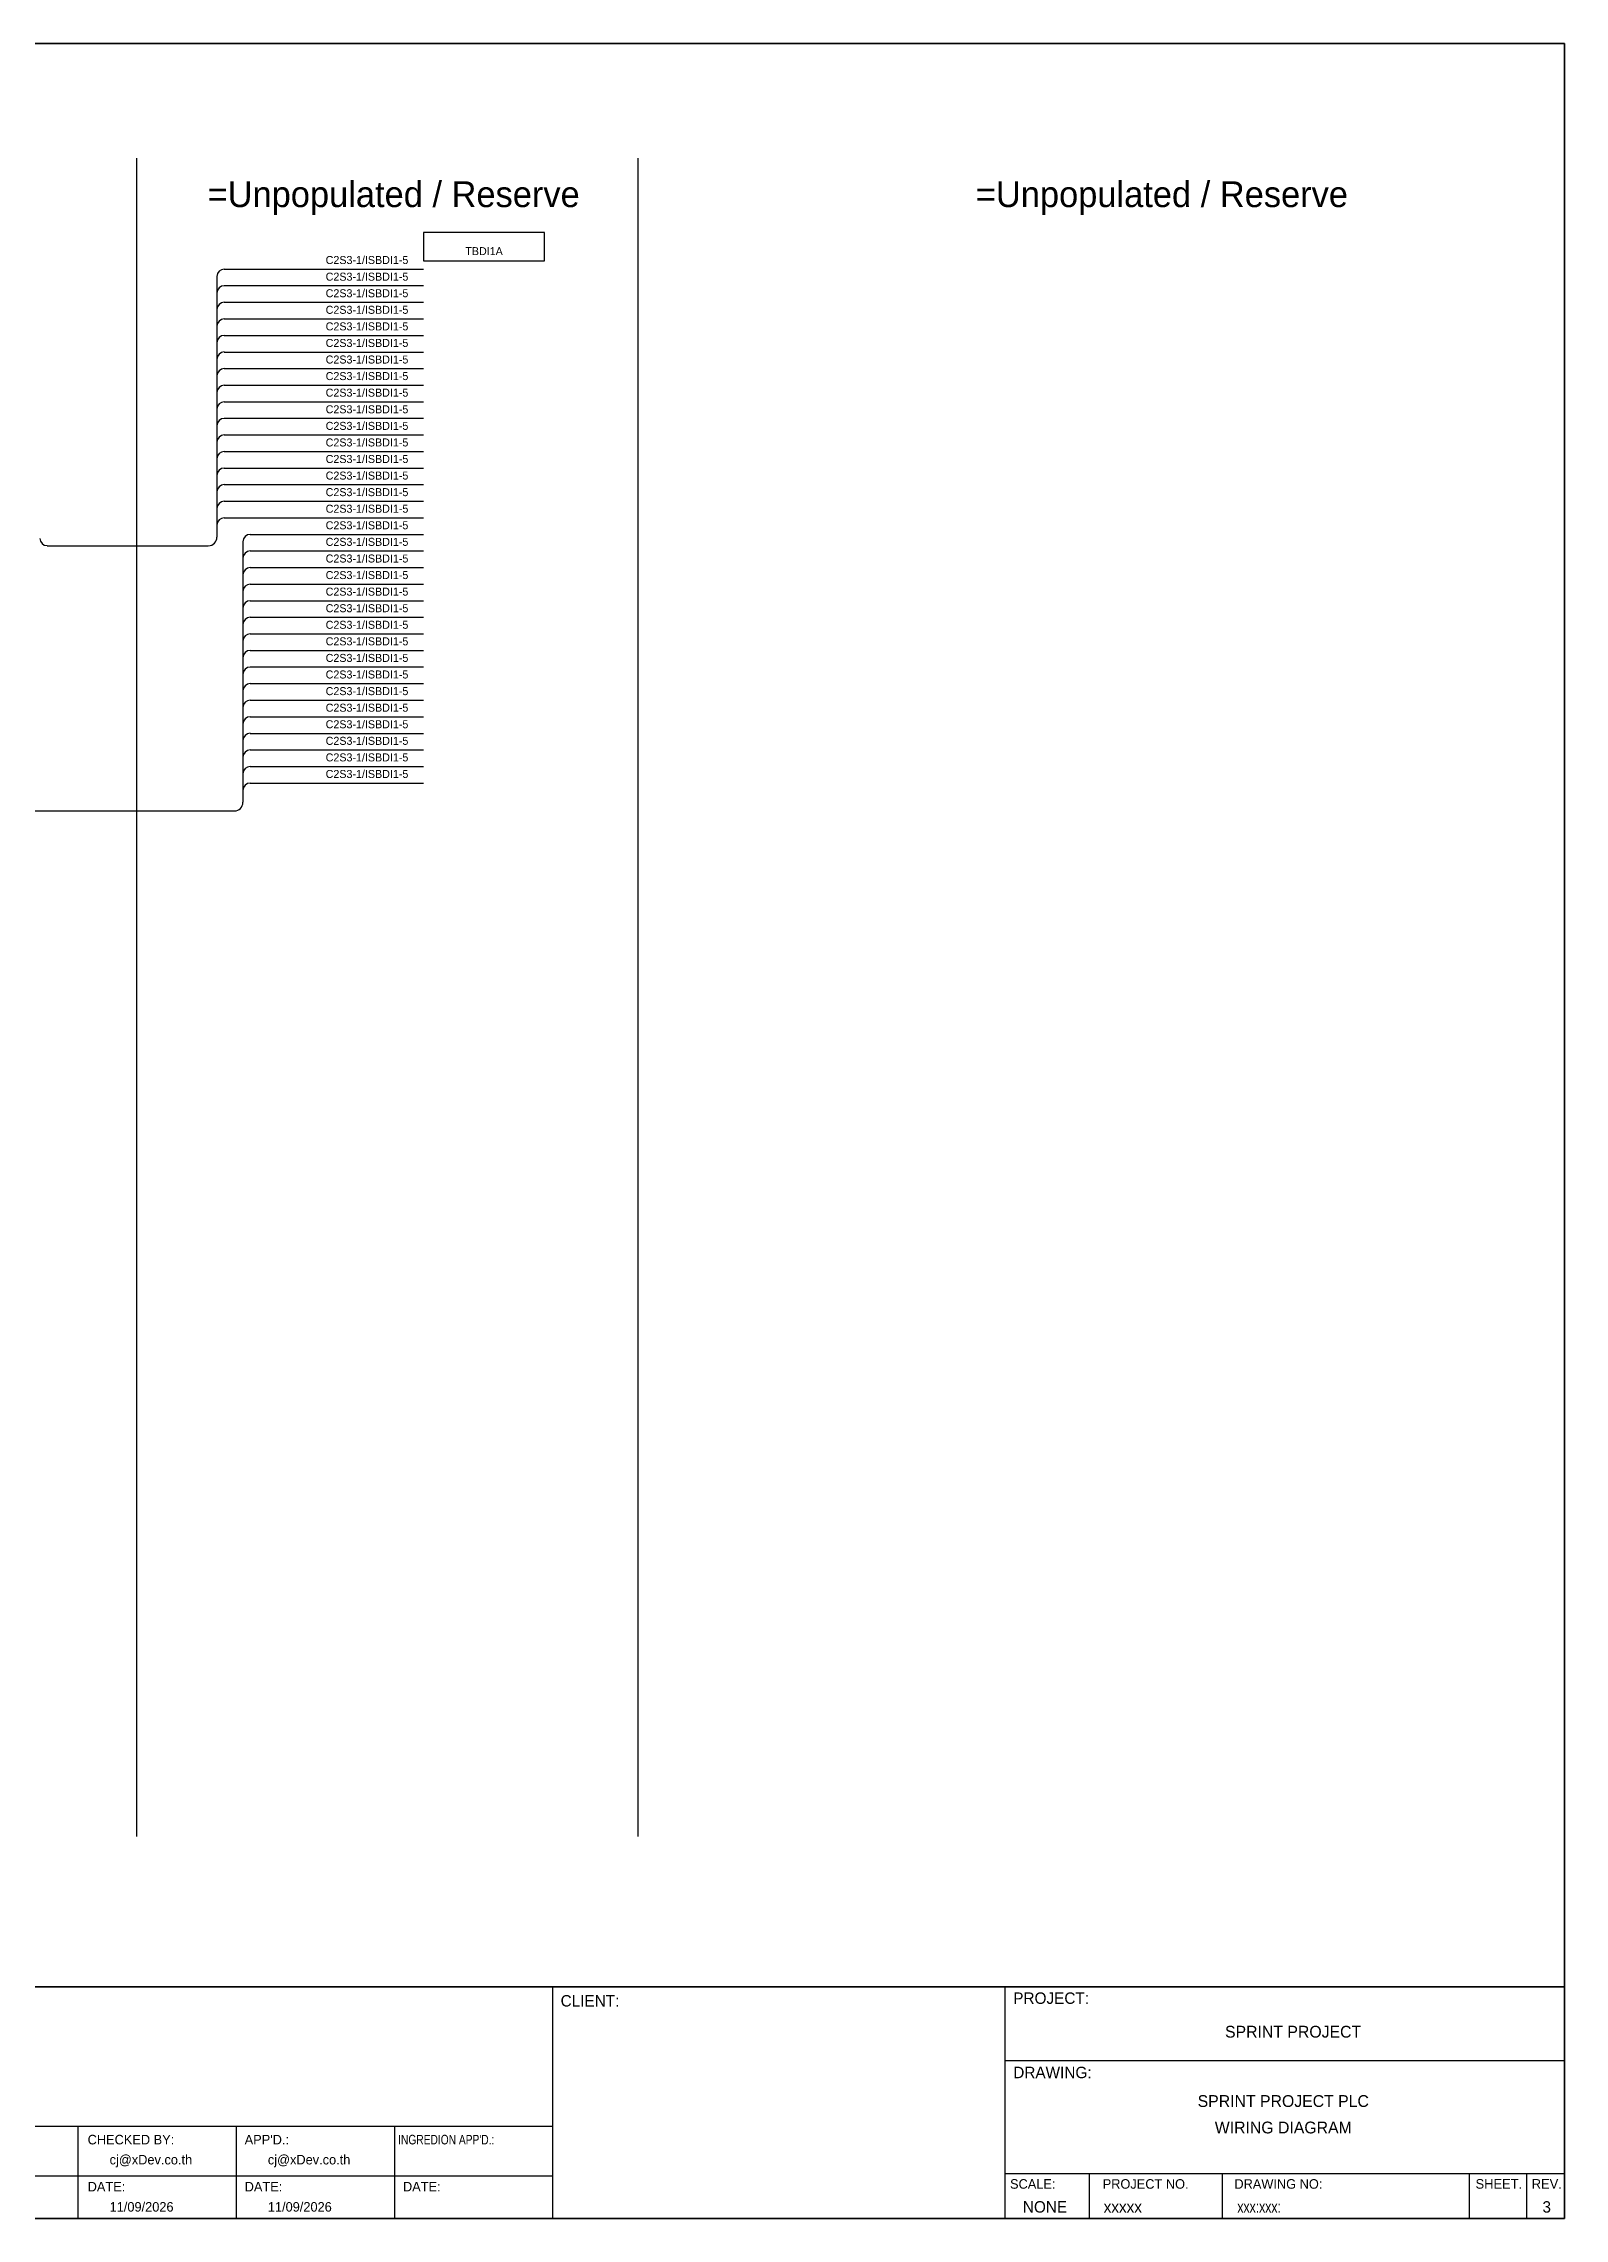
# Model space of a CAD drawing. Header units: metres. Extents: x 0 to 20667, y -39055 to 2704.
# Drawn here: x 14582 to 16473, y -27038 to -24334 of the extents above; entities that cross this region are included whole.
import ezdxf
from ezdxf.enums import TextEntityAlignment as Align

# ---------------------------------------------------------------- set-up
doc = ezdxf.new("R2010")
doc.units = ezdxf.units.M

msp = doc.modelspace()

# ---------------------------------------------------------------- linework, layer by layer
at = {"color": 4}
for p, q in [((15882.2, -26981.8), (15882.2, -27037.9)), ((16047.5, -26981.8), (16047.5, -27037.9))]:
    msp.add_line(p, q, dxfattribs=at)
at = {"color": 4, "ltscale": 0.5}
for p, q in [((16354.6, -26981.8), (16354.6, -27037.9)), ((16354.6, -26981.8), (16354.6, -27037.9)), ((16425.8, -26981.8), (16425.8, -27037.9)), ((16425.8, -26981.8), (16425.8, -27037.9))]:
    msp.add_line(p, q, dxfattribs=at)
at = {"color": 4, "ltscale": 25.4}
msp.add_lwpolyline([(15054.8, -24603.9), (15205.1, -24603.9), (15205.1, -24568.7), (15054.8, -24568.7)], close=True, dxfattribs=at)
at = {"layer": 'GT_1', "color": 4}
for p, q in [((15215.7, -27037.9), (15215.7, -26749.8)), ((15778, -27037.9), (15778, -26749.8)), ((15778, -27037.9), (15778, -26749.8)), ((15778, -27037.9), (15778, -26749.8)), ((15215.7, -26923.6), (14428.7, -26923.6)), ((14625.5, -27037.9), (14625.5, -26923.6)), ((14822.2, -27037.9), (14822.2, -26923.6)), ((15019, -27037.9), (15019, -26923.6)), ((15215.7, -26985.1), (14428.7, -26985.1)), ((15778, -26981.8), (16473.2, -26981.8))]:
    msp.add_line(p, q, dxfattribs=at)
at = {"layer": 'HELPPOINT', "color": 4, "lineweight": 35}
for p, q in [((12579.9, -24333.7), (16473.2, -24333.7)), ((12579.9, -24333.7), (16473.2, -24333.7)), ((16473.2, -24333.7), (16473.2, -27037.9)), ((16473.2, -24333.7), (16473.2, -27037.9)), ((16473.2, -27037.9), (12579.9, -27037.9)), ((16473.2, -27037.9), (12579.9, -27037.9))]:
    msp.add_line(p, q, dxfattribs=at)
at = {"layer": 'HELPPOINT', "color": 4}
for p, q in [((15778, -26841.3), (16473.2, -26841.3)), ((15778, -26841.3), (16473.2, -26841.3)), ((15778, -26981.8), (16473.2, -26981.8))]:
    msp.add_line(p, q, dxfattribs=at)
at = {"layer": 'IE-WIRE', "color": 4, "ltscale": 25.4}
for p, q in [((14797.9, -24623.4), (14797.9, -24947.3)), ((14807.1, -24614.2), (15054.8, -24614.2)), ((14807.1, -24614.2), (15054.8, -24614.2)), ((14807.1, -24634.8), (15054.8, -24634.8)), ((14807.1, -24634.8), (15054.8, -24634.8)), ((14807.1, -24655.5), (15054.8, -24655.5)), ((14807.1, -24655.5), (15054.8, -24655.5)), ((14807.1, -24676.1), (15054.8, -24676.1)), ((14807.1, -24676.1), (15054.8, -24676.1)), ((14807.1, -24696.7), (15054.8, -24696.7)), ((14807.1, -24696.7), (15054.8, -24696.7)), ((14807.1, -24717.3), (15054.8, -24717.3)), ((14807.1, -24717.3), (15054.8, -24717.3)), ((14807.1, -24737.9), (15054.8, -24737.9)), ((14807.1, -24737.9), (15054.8, -24737.9)), ((14807.1, -24758.5), (15054.8, -24758.5)), ((14807.1, -24758.5), (15054.8, -24758.5)), ((14807.1, -24779.1), (15054.8, -24779.1)), ((14807.1, -24779.1), (15054.8, -24779.1)), ((14807.1, -24799.7), (15054.8, -24799.7)), ((14807.1, -24799.7), (15054.8, -24799.7)), ((14807.1, -24820.4), (15054.8, -24820.4)), ((14807.1, -24820.4), (15054.8, -24820.4)), ((14807.1, -24841), (15054.8, -24841)), ((14807.1, -24841), (15054.8, -24841)), ((14807.1, -24861.6), (15054.8, -24861.6)), ((14807.1, -24861.6), (15054.8, -24861.6)), ((14807.1, -24882.2), (15054.8, -24882.2)), ((14807.1, -24882.2), (15054.8, -24882.2)), ((14807.1, -24902.8), (15054.8, -24902.8)), ((14807.1, -24902.8), (15054.8, -24902.8)), ((14807.1, -24923.4), (15054.8, -24923.4)), ((14807.1, -24923.4), (15054.8, -24923.4)), ((14830.3, -24953.2), (14830.3, -25277.1)), ((14839.4, -24944), (15054.8, -24944)), ((14839.4, -24944), (15054.8, -24944)), ((14839.4, -24964.6), (15054.8, -24964.6)), ((14839.4, -24964.6), (15054.8, -24964.6)), ((14839.4, -24985.2), (15054.8, -24985.2)), ((14839.4, -24985.2), (15054.8, -24985.2)), ((14839.4, -25005.9), (15054.8, -25005.9)), ((14839.4, -25005.9), (15054.8, -25005.9)), ((14839.4, -25026.5), (15054.8, -25026.5)), ((14839.4, -25026.5), (15054.8, -25026.5)), ((14839.4, -25047.1), (15054.8, -25047.1)), ((14839.4, -25047.1), (15054.8, -25047.1)), ((14839.4, -25067.7), (15054.8, -25067.7)), ((14839.4, -25067.7), (15054.8, -25067.7)), ((14839.4, -25088.3), (15054.8, -25088.3)), ((14839.4, -25088.3), (15054.8, -25088.3)), ((14839.4, -25108.9), (15054.8, -25108.9)), ((14839.4, -25108.9), (15054.8, -25108.9)), ((14839.4, -25129.5), (15054.8, -25129.5)), ((14839.4, -25129.5), (15054.8, -25129.5)), ((14839.4, -25150.1), (15054.8, -25150.1)), ((14839.4, -25150.1), (15054.8, -25150.1)), ((14839.4, -25170.8), (15054.8, -25170.8)), ((14839.4, -25170.8), (15054.8, -25170.8)), ((14839.4, -25191.4), (15054.8, -25191.4)), ((14839.4, -25191.4), (15054.8, -25191.4)), ((14839.4, -25212), (15054.8, -25212)), ((14839.4, -25212), (15054.8, -25212)), ((14839.4, -25232.6), (15054.8, -25232.6)), ((14839.4, -25232.6), (15054.8, -25232.6)), ((14839.4, -25253.2), (15054.8, -25253.2)), ((14839.4, -25253.2), (15054.8, -25253.2))]:
    msp.add_line(p, q, dxfattribs=at)
at = {"layer": 'IE-WIRE', "color": 4}
for p, q in [((14586.8, -24958.1), (14787.2, -24958.1)), ((14553.7, -25287.9), (14819.5, -25287.9))]:
    msp.add_line(p, q, dxfattribs=at)
at = {"layer": 'IE-WIRE', "color": 4, "ltscale": 25.4}
for centre, radius, start, end in [((14807.1, -24623.4), 9.14, 90, 180), ((14807.1, -24644), 9.14, 90, 180), ((14807.1, -24664.6), 9.14, 90, 180), ((14807.1, -24685.2), 9.14, 90, 180), ((14807.1, -24705.8), 9.14, 90, 180), ((14807.1, -24726.4), 9.14, 90, 180), ((14807.1, -24747), 9.14, 90, 180), ((14807.1, -24767.7), 9.14, 90, 180), ((14807.1, -24788.3), 9.14, 90, 180), ((14807.1, -24808.9), 9.14, 90, 180), ((14807.1, -24829.5), 9.14, 90, 180), ((14807.1, -24850.1), 9.14, 90, 180), ((14807.1, -24870.7), 9.14, 90, 180), ((14807.1, -24891.3), 9.14, 90, 180), ((14807.1, -24911.9), 9.14, 90, 180), ((14807.1, -24932.6), 9.14, 90, 180), ((14787.2, -24947.3), 10.8, 270, 0), ((14839.4, -24953.2), 9.14, 90, 180), ((14839.4, -24973.8), 9.14, 90, 180), ((14839.4, -24994.4), 9.14, 90, 180), ((14839.4, -25015), 9.14, 90, 180), ((14839.4, -25035.6), 9.14, 90, 180), ((14839.4, -25056.2), 9.14, 90, 180), ((14839.4, -25076.8), 9.14, 90, 180), ((14839.4, -25097.4), 9.14, 90, 180), ((14839.4, -25118.1), 9.14, 90, 180), ((14839.4, -25138.7), 9.14, 90, 180), ((14839.4, -25159.3), 9.14, 90, 180), ((14839.4, -25179.9), 9.14, 90, 180), ((14839.4, -25200.5), 9.14, 90, 180), ((14839.4, -25221.1), 9.14, 90, 180), ((14839.4, -25241.7), 9.14, 90, 180), ((14839.4, -25262.3), 9.14, 90, 180), ((14819.5, -25277.1), 10.8, 270, 0)]:
    msp.add_arc(centre, radius, start, end, dxfattribs=at)
at = {"layer": 'IE-WIRE', "color": 4}
msp.add_arc((14586.8, -24949.1), 8.96, 180, 270, dxfattribs=at)
at = {"layer": 'MEMBER', "color": 4, "lineweight": 35}
msp.add_line((12579.9, -26749.8), (16473.2, -26749.8), dxfattribs=at)
msp.add_line((12579.9, -26749.8), (16473.2, -26749.8), dxfattribs=at)
at = {"layer": 'MEMBER', "color": 4}
for p, q in [((15778, -26841.3), (16473.2, -26841.3)), ((15778, -26841.3), (16473.2, -26841.3)), ((15778, -26981.8), (16473.2, -26981.8)), ((15778, -26981.8), (16473.2, -26981.8))]:
    msp.add_line(p, q, dxfattribs=at)
at = {"layer": 'x01001-FrameArea'}
for p, q in [((14698.1, -24476.4), (14698.1, -26562.9)), ((15321.2, -24476.4), (15321.2, -26562.9))]:
    msp.add_line(p, q, dxfattribs=at)

# ---------------------------------------------------------------- texts
at = {"color": 2}
for p in [(15017.6, -24521.1), (15972.7, -24521.1)]:
    msp.add_text('=Unpopulated / Reserve', height=32, dxfattribs=at).set_placement(p, align=Align.MIDDLE_CENTER)
at = {"color": 4}
for p in [(14933.1, -24607.9), (14933.1, -24628.6), (14933.1, -24649.2), (14933.1, -24669.8), (14933.1, -24690.4), (14933.1, -24711), (14933.1, -24731.6), (14933.1, -24752.2), (14933.1, -24772.8), (14933.1, -24793.5), (14933.1, -24814.1), (14933.1, -24834.7), (14933.1, -24855.3), (14933.1, -24875.9), (14933.1, -24896.5), (14933.1, -24917.1), (14933.1, -24937.7), (14933.1, -24958.3), (14933.1, -24979), (14933.1, -24999.6), (14933.1, -25020.2), (14933.1, -25040.8), (14933.1, -25061.4), (14933.1, -25082), (14933.1, -25102.6), (14933.1, -25123.2), (14933.1, -25143.9), (14933.1, -25164.5), (14933.1, -25185.1), (14933.1, -25205.7), (14933.1, -25226.3), (14933.1, -25246.9)]:
    msp.add_text('C2S3-1/ISBDI1-5', height=9.949, dxfattribs=at).set_placement(p)
msp.add_text('TBDI1A', height=9.95, dxfattribs=at).set_placement((15130, -24591.9), align=Align.MIDDLE_CENTER)
at = {"color": 4, "ltscale": 100}
for s, p in [('SPRINT PROJECT', (16135.8, -26805.7)), ('SPRINT PROJECT PLC', (16123.6, -26891.9)), ('WIRING DIAGRAM', (16123.6, -26924.8))]:
    msp.add_text(s, height=14.693, dxfattribs=at).set_placement(p, align=Align.MIDDLE_CENTER)
at = {"layer": 'GT_1', "color": 4}
for s, p in [('CLIENT:', (15225.2, -26774.4)), ('PROJECT:', (15787.9, -26771.1)), ('DRAWING:', (15787.9, -26863.5))]:
    msp.add_text(s, height=14.25, dxfattribs=at).set_placement(p)
at = {"layer": 'MEMBER', "color": 4, "ltscale": 0.8}
for s, height, p in [('CHECKED BY:', 11.875, (14637.2, -26945.8)), ("APP'D.:", 11.88, (14832.4, -26945.8)), ('cj@xDev.co.th', 11.875, (14664.5, -26970.7)), ('cj@xDev.co.th', 11.875, (14861.2, -26970.7)), ('DATE:', 11.88, (14637.2, -27004.3)), ('DATE:', 11.88, (14832.4, -27004.3)), ('DATE:', 11.88, (15029.2, -27004.3)), ('SCALE:', 11.88, (15783.9, -27000.9)), ('PROJECT NO.', 11.875, (15899.1, -27000.9)), ('DRAWING NO:', 11.875, (16062.8, -27000.9)), ('SHEET.', 12, (16362.6, -27000.9)), ('REV.', 12, (16432.5, -27000.9)), ('11/09/2026', 11.88, (14664.5, -27029.4)), ('11/09/2026', 11.88, (14861.2, -27029.4)), ('NONE', 14.23, (15799.9, -27030.6)), ('xxxxx', 14.23, (15900.3, -27030.6))]:
    msp.add_text(s, height=height, dxfattribs=at).set_placement(p)
at = {"layer": 'MEMBER', "color": 4, "ltscale": 0.8, "width": 0.8}
for s, height, p in [("INGREDION APP'D.:", 11.875, (15023.2, -26945.8)), ('xxx:xxx:', 14.23, (16066.5, -27030.6))]:
    msp.add_text(s, height=height, dxfattribs=at).set_placement(p)
at = {"layer": 'MEMBER', "color": 4, "ltscale": 0.8}
msp.add_text('3', height=14.2, dxfattribs=at).set_placement((16451.1, -27030.6), align=Align.CENTER)

doc.saveas('drawing.dxf')
